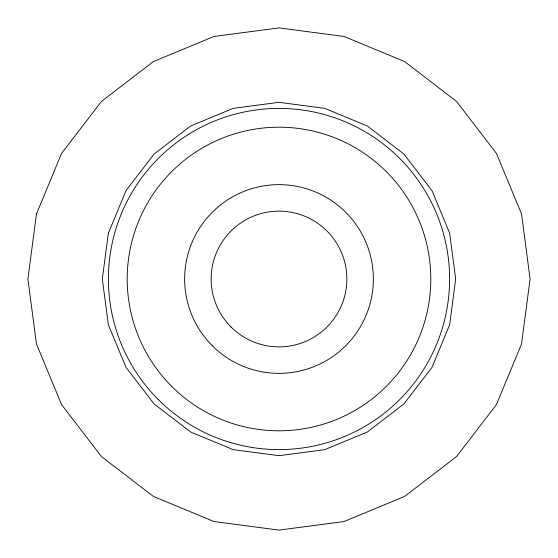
<?xml version="1.0" encoding="UTF-8"?>
<svg xmlns="http://www.w3.org/2000/svg" width="558" height="558" viewBox="0 0 558 558"><rect width="100%" height="100%" fill="white"/><g stroke="black" fill="none" stroke-linecap="round" stroke-linejoin="round"><path stroke-width="0.84" d="M36.458 214.014L27.9 279L36.458 343.986L61.54 404.55L101.444 456.556L153.45 496.46L214.014 521.542L279 530.1L343.986 521.542L404.55 496.46L456.556 456.556L496.46 404.55L521.542 343.986L530.1 279L521.542 214.014L496.46 153.45L456.556 101.444L404.55 61.54L343.986 36.458L279 27.9L214.014 36.458L153.45 61.54L101.444 101.444L61.54 153.45L36.458 214.014M108.343 233.272L102.323 279L108.343 324.728L125.989 367.338L154.071 403.929L190.662 432.011L233.272 449.657L279 455.677L324.728 449.657L367.338 432.011L403.929 403.929L432.011 367.338L449.657 324.728L455.677 279L449.657 233.272L432.011 190.662L403.929 154.071L367.338 125.989L324.728 108.343L279 102.323L233.272 108.343L190.662 125.989L154.071 154.071L125.989 190.662L108.343 233.272M158.367 399.633A170.595 170.595 0 0 0 443.784 323.152A170.595 170.595 0 0 0 234.848 114.216A170.595 170.595 0 0 0 158.367 399.633M171.662 386.338A151.797 151.797 0 0 0 425.628 318.29A151.797 151.797 0 0 0 239.71 132.372A151.797 151.797 0 0 0 171.662 386.338M212.277 345.723A94.358 94.358 0 0 0 370.142 303.419A94.358 94.358 0 0 0 254.581 187.858A94.358 94.358 0 0 0 212.277 345.723M231.019 326.981A67.853 67.853 0 0 0 344.544 296.563A67.853 67.853 0 0 0 261.437 213.456A67.853 67.853 0 0 0 231.019 326.981"/></g></svg>
